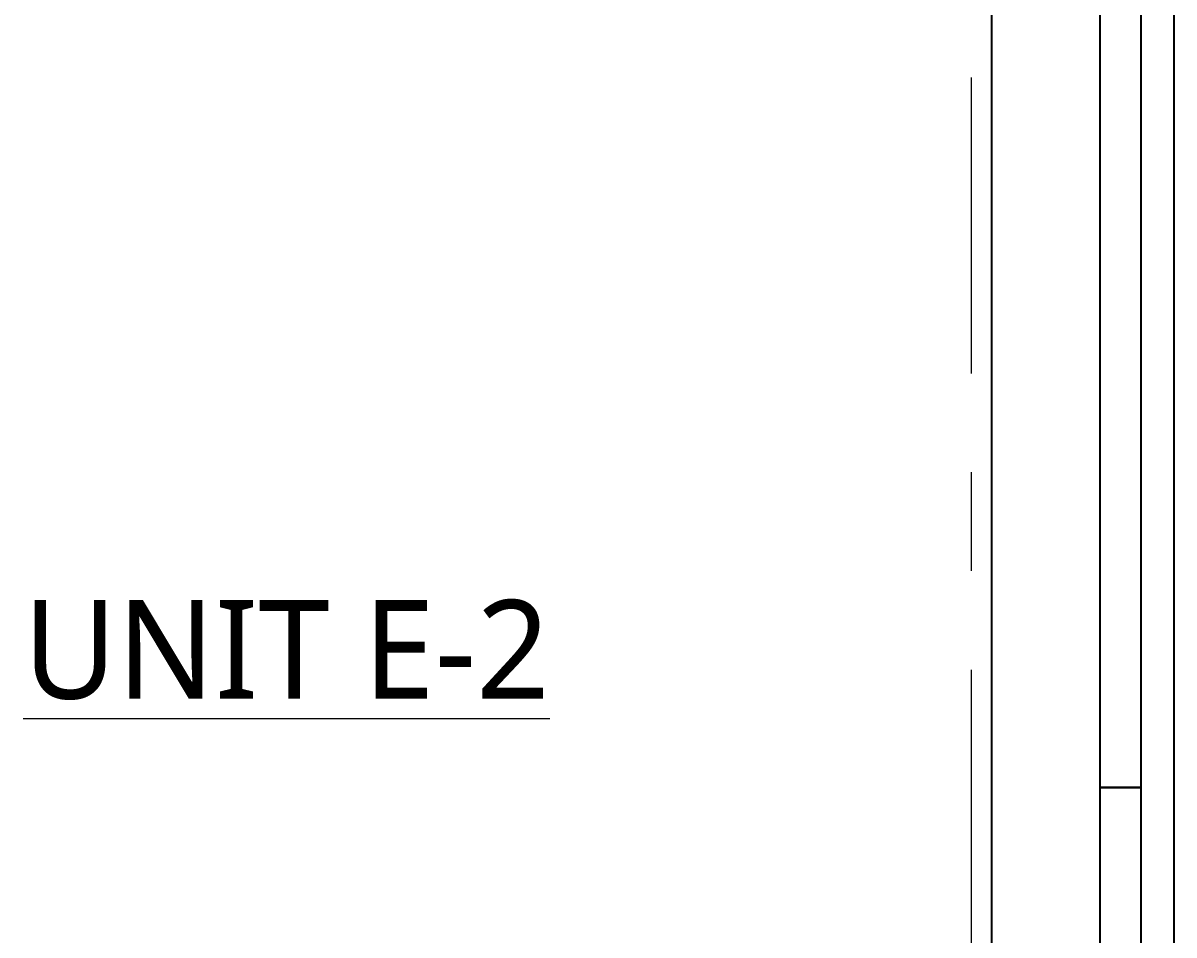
# Model space of a CAD drawing. Header units: inches. Extents: x 6 to 8416, y -388 to 6104.
# Drawn here: x 330.9 to 400.9, y 5511.9 to 5567.3 of the extents above; entities that cross this region are included whole.
import ezdxf

# ---------------------------------------------------------------- set-up
doc = ezdxf.new("R2010")
doc.units = ezdxf.units.IN
doc.header["$MEASUREMENT"] = 0
doc.linetypes.add('Center 3_8_', pattern=[36, 18, -6, 6, -6])
for name, color, linetype, lineweight in [('A-GLAZ', 151, 'Continuous', 25), ('A-ROOM-IDEN', 2, 'Continuous', 35), ('A-WALL', 113, 'Continuous', 25), ('S-GRID', 1, 'Continuous', 13)]:
    doc.layers.add(name, color=color, linetype=linetype, lineweight=lineweight)
doc.styles.add('Open Sans_2', font='OpenSans-Regular.ttf', dxfattribs={"height": 6})

# ---------------------------------------------------------------- blocks, each defined once
blk = doc.blocks.new('1-2 WD Adaptive-Recess-TS - 4_-0_x6_-6_ - 1_-6_ Recess L-12470867-WALL SECTION - LOBBY CANOPY')
at = {"layer": 'A-GLAZ', "lineweight": 13}
for p, q in [((3814.25, 5878.5), (3814.25, 5956.5)), ((3825.3125, 5956.5), (3825.3125, 5878.5))]:
    blk.add_line(p, q, dxfattribs=at)
at = {"layer": 'A-GLAZ', "color": 7}
for p, q in [((3820.8125, 5956.5), (3820.8125, 5904.5)), ((3823.3125, 5956.5), (3821, 5956.5)), ((3823.3125, 5904.5), (3823.3125, 5956.5)), ((3820.8125, 5904.5), (3820.8125, 5878.5)), ((3823.3125, 5904.5), (3820.8125, 5904.5)), ((3820.8125, 5904.5), (3823.3125, 5904.5)), ((3823.3125, 5878.5), (3823.3125, 5904.5)), ((3821, 5878.5), (3823.3125, 5878.5))]:
    blk.add_line(p, q, dxfattribs=at)

msp = doc.modelspace()

# ---------------------------------------------------------------- linework, layer by layer
at = {"layer": 'A-WALL'}
for p, q in [((389.81196077, 5494.875), (389.81196077, 5572.875)), ((400.87446077, 5572.875), (400.87446077, 5494.875))]:
    msp.add_line(p, q, dxfattribs=at)
at = {"layer": 'S-GRID', "linetype": 'Center 3_8_'}
msp.add_line((388.56196077, 4934.02554638), (388.56196077, 6086.00136038), dxfattribs=at)

# ---------------------------------------------------------------- block references
at = {"layer": 'A-GLAZ', "lineweight": 13}
msp.add_blockref('1-2 WD Adaptive-Recess-TS - 4_-0_x6_-6_ - 1_-6_ Recess L-12470867-WALL SECTION - LOBBY CANOPY', (-3424.43803923, -383.625), dxfattribs=at)

# ---------------------------------------------------------------- texts
at = {"layer": 'A-ROOM-IDEN', "lineweight": 13, "insert": (330.92775061, 5532.26357906), "char_height": 6, "width": 40.905, "attachment_point": 1, "style": 'Open Sans_2'}
msp.add_mtext('\\LUNIT E-2', dxfattribs=at)

doc.saveas('drawing.dxf')
